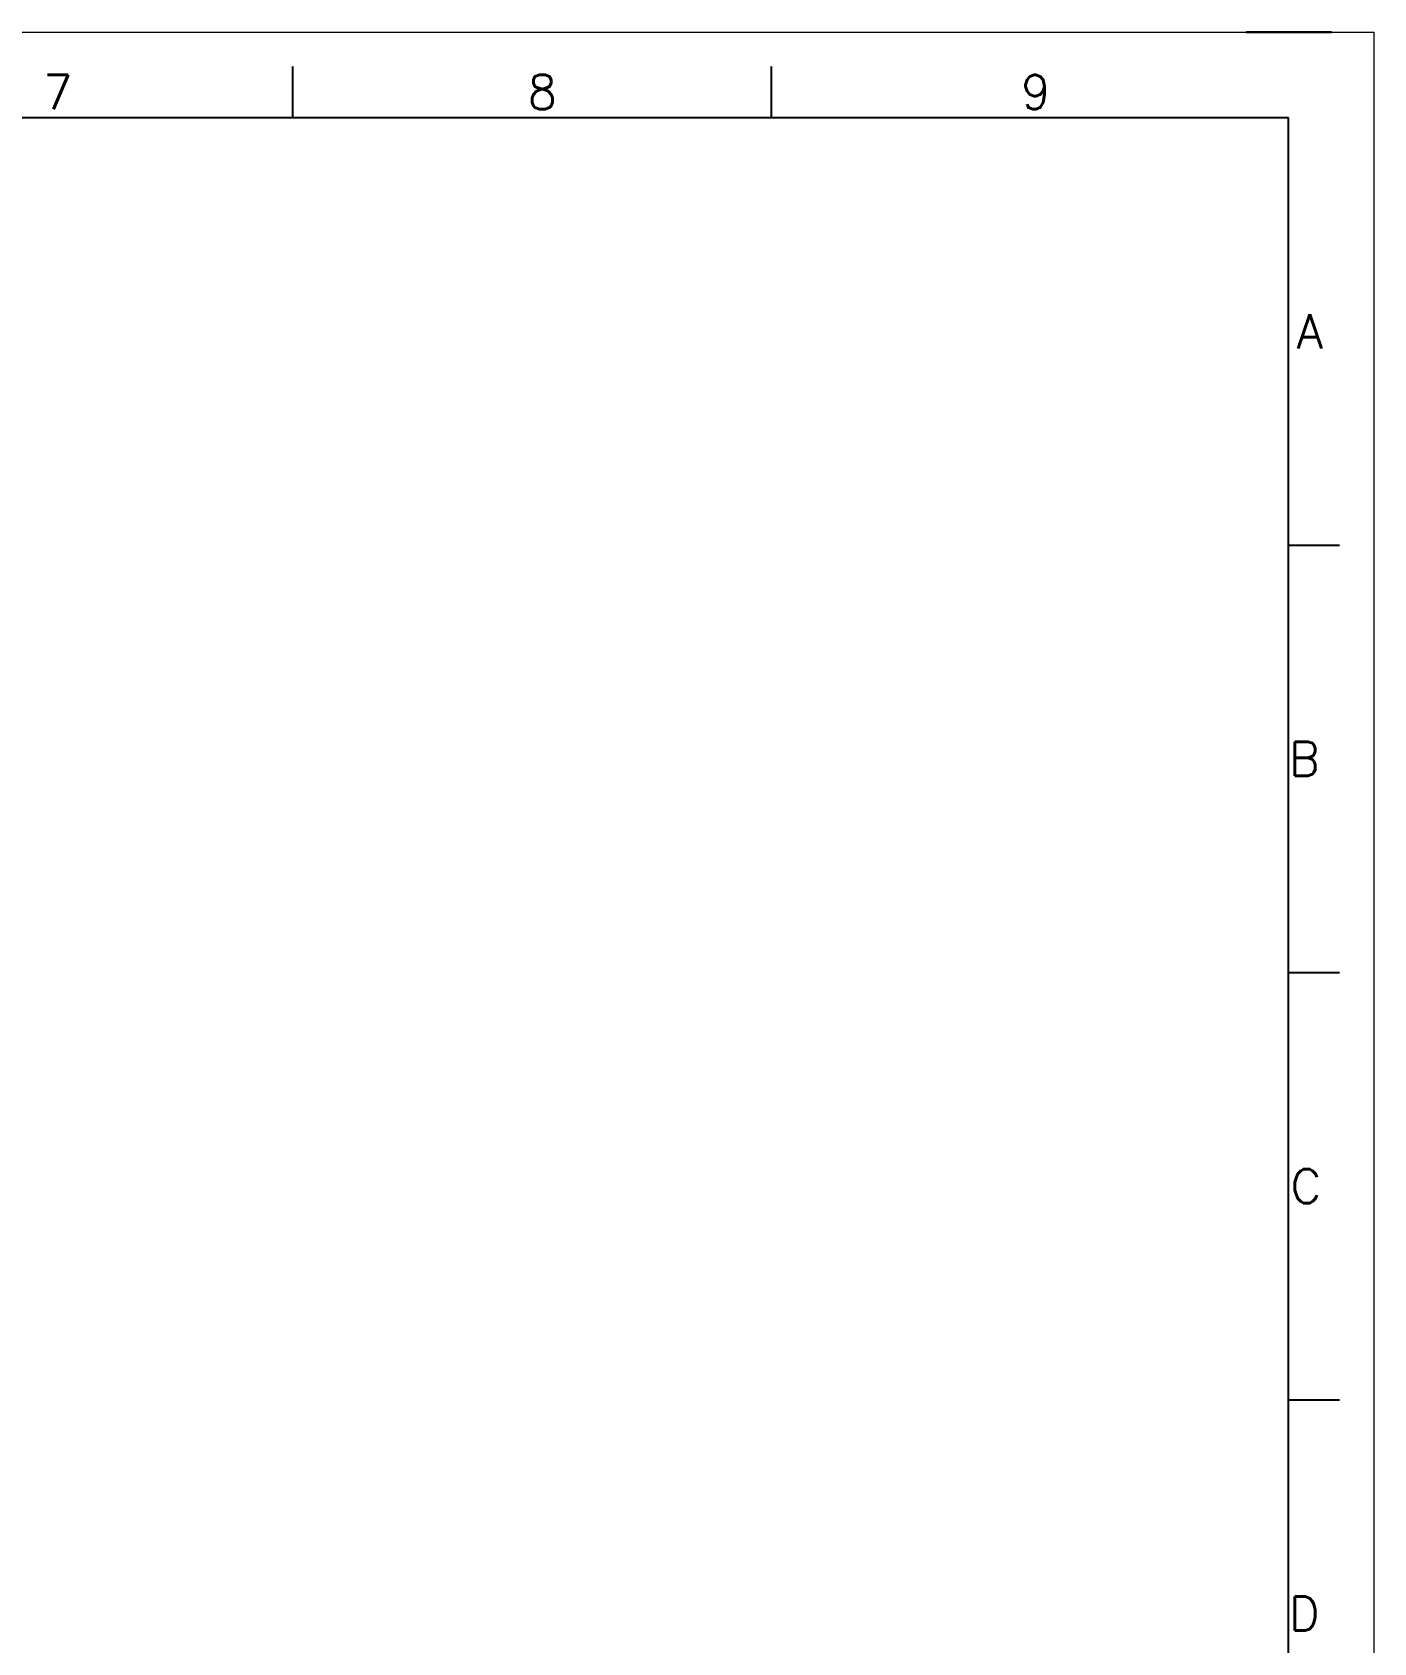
# Model space of a CAD drawing. Extents: x 33864 to 41687, y -3582 to -110.
# Drawn here: x 39182.8 to 39261.3, y -2798.9 to -2704.6 of the extents above; entities that cross this region are included whole.
import ezdxf
from ezdxf.enums import TextEntityAlignment as Align

# ---------------------------------------------------------------- set-up
doc = ezdxf.new("R2010")
doc.units = 0
doc.header["$MEASUREMENT"] = 0
doc.layers.add('AE_BOR', color=1, linetype='Continuous')
doc.styles.add('WD', font='romans.shx', dxfattribs={"bigfont": 'gbcbig.shx'})

msp = doc.modelspace()

# ---------------------------------------------------------------- linework, layer by layer
for p, q in [((39256.318, -2709.649), (38969.318, -2709.649)), ((39256.318, -2909.649), (39256.318, -2709.649))]:
    msp.add_line(p, q)
at = {"layer": 'AE_BOR', "color": 1, "lineweight": 15}
for p, q in [((38964.315, -2704.649), (39261.315, -2704.649)), ((39261.315, -2704.649), (39261.315, -2914.649))]:
    msp.add_line(p, q, dxfattribs=at)
at = {"layer": 'AE_BOR', "lineweight": 30}
msp.add_line((39258.848, -2704.649), (39253.848, -2704.649), dxfattribs=at)
at = {"layer": 'AE_BOR'}
for p, q in [((39198.098, -2709.649), (39198.098, -2706.649)), ((39226.098, -2709.649), (39226.098, -2706.649)), ((39256.318, -2734.649), (39259.318, -2734.649)), ((39256.318, -2759.649), (39259.318, -2759.649)), ((39256.318, -2784.649), (39259.318, -2784.649))]:
    msp.add_line(p, q, dxfattribs=at)

# ---------------------------------------------------------------- texts
at = {"layer": 'AE_BOR', "style": 'WD'}
for s, p in [('7', (39184.353, -2709.149)), ('8', (39212.683, -2709.149)), ('9', (39241.547, -2709.149))]:
    msp.add_text(s, height=2, dxfattribs=at).set_placement(p, align=Align.CENTER)
for s, p in [('A', (39258.342, -2722.149)), ('B', (39258.152, -2747.149)), ('C', (39258.247, -2772.149)), ('D', (39258.152, -2797.149))]:
    msp.add_text(s, height=2, dxfattribs=at).set_placement(p, align=Align.MIDDLE_RIGHT)

doc.saveas('drawing.dxf')
